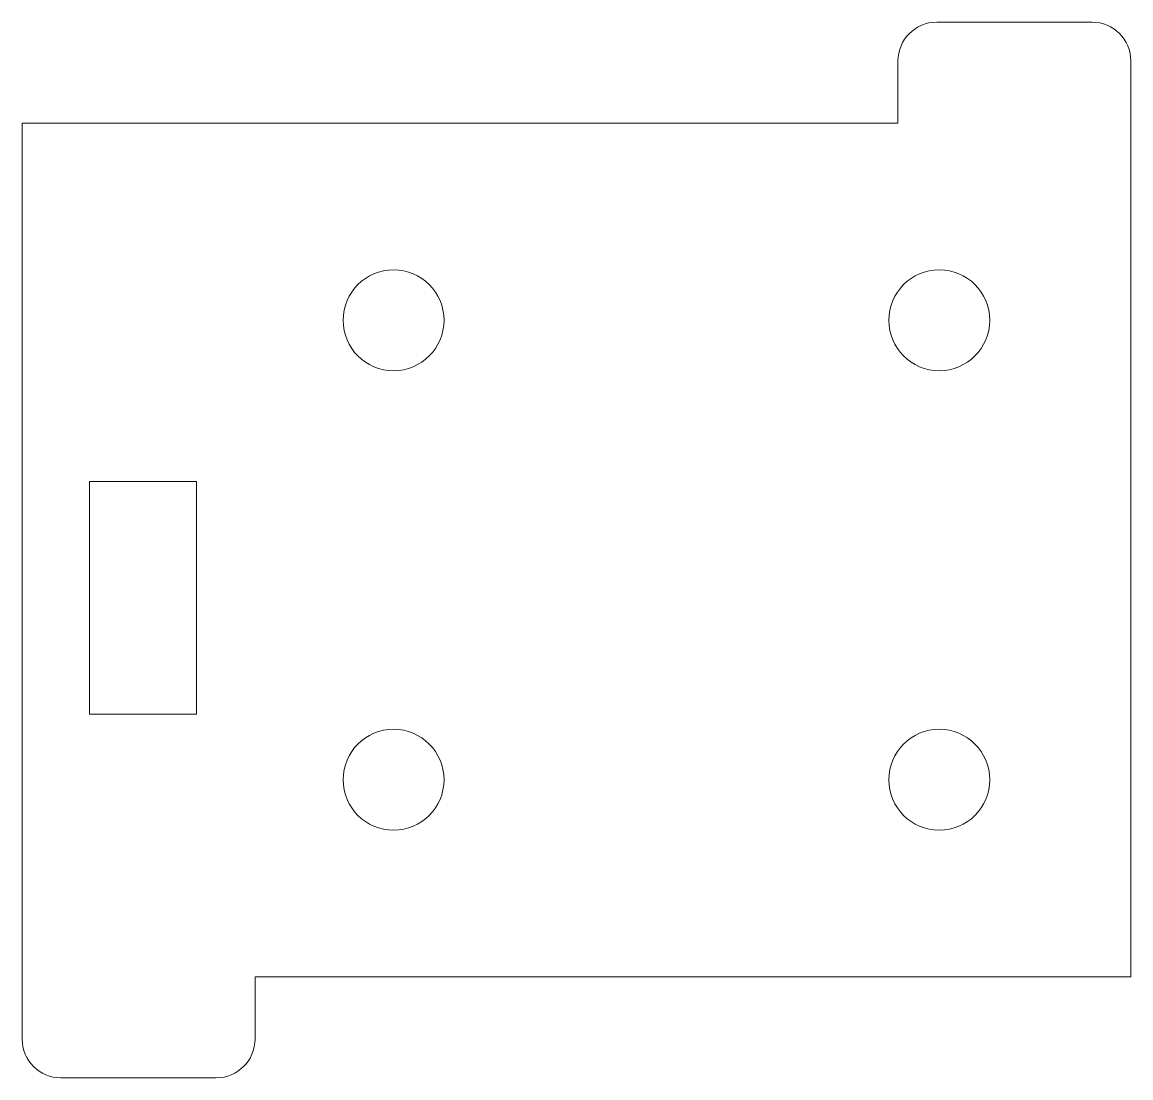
# Model space of a CAD drawing. Header units: millimetres. Extents: x 0 to 71.4, y -6.5 to 61.5.
import ezdxf

# ---------------------------------------------------------------- set-up
doc = ezdxf.new("R2010")
doc.units = ezdxf.units.MM

msp = doc.modelspace()

# ---------------------------------------------------------------- linework, layer by layer
at = {"color": 7, "linetype": 'Continuous', "lineweight": 15}
for p, q in [((68.92, 61.5), (58.92, 61.5)), ((56.42, 59), (56.42, 55)), ((71.42, 0), (71.42, 59)), ((0, 55), (0, -4)), ((56.42, 55), (0, 55)), ((4.34, 16.92), (4.34, 31.92)), ((4.34, 31.92), (11.22, 31.92)), ((11.22, 31.92), (11.22, 16.92)), ((11.22, 16.92), (4.34, 16.92)), ((15, -4), (15, 0)), ((15, 0), (71.42, 0)), ((2.5, -6.5), (12.5, -6.5))]:
    msp.add_line(p, q, dxfattribs=at)
for centre in [(23.925, 42.3), (59.08, 42.3), (23.925, 12.7), (59.08, 12.7)]:
    msp.add_circle(centre, 3.25, dxfattribs=at)
for centre, start, end in [((58.92, 59), 90, 180), ((68.92, 59), 0, 90), ((2.5, -4), 180, 270), ((12.5, -4), 270, 0)]:
    msp.add_arc(centre, 2.5, start, end, dxfattribs=at)

doc.saveas('drawing.dxf')
